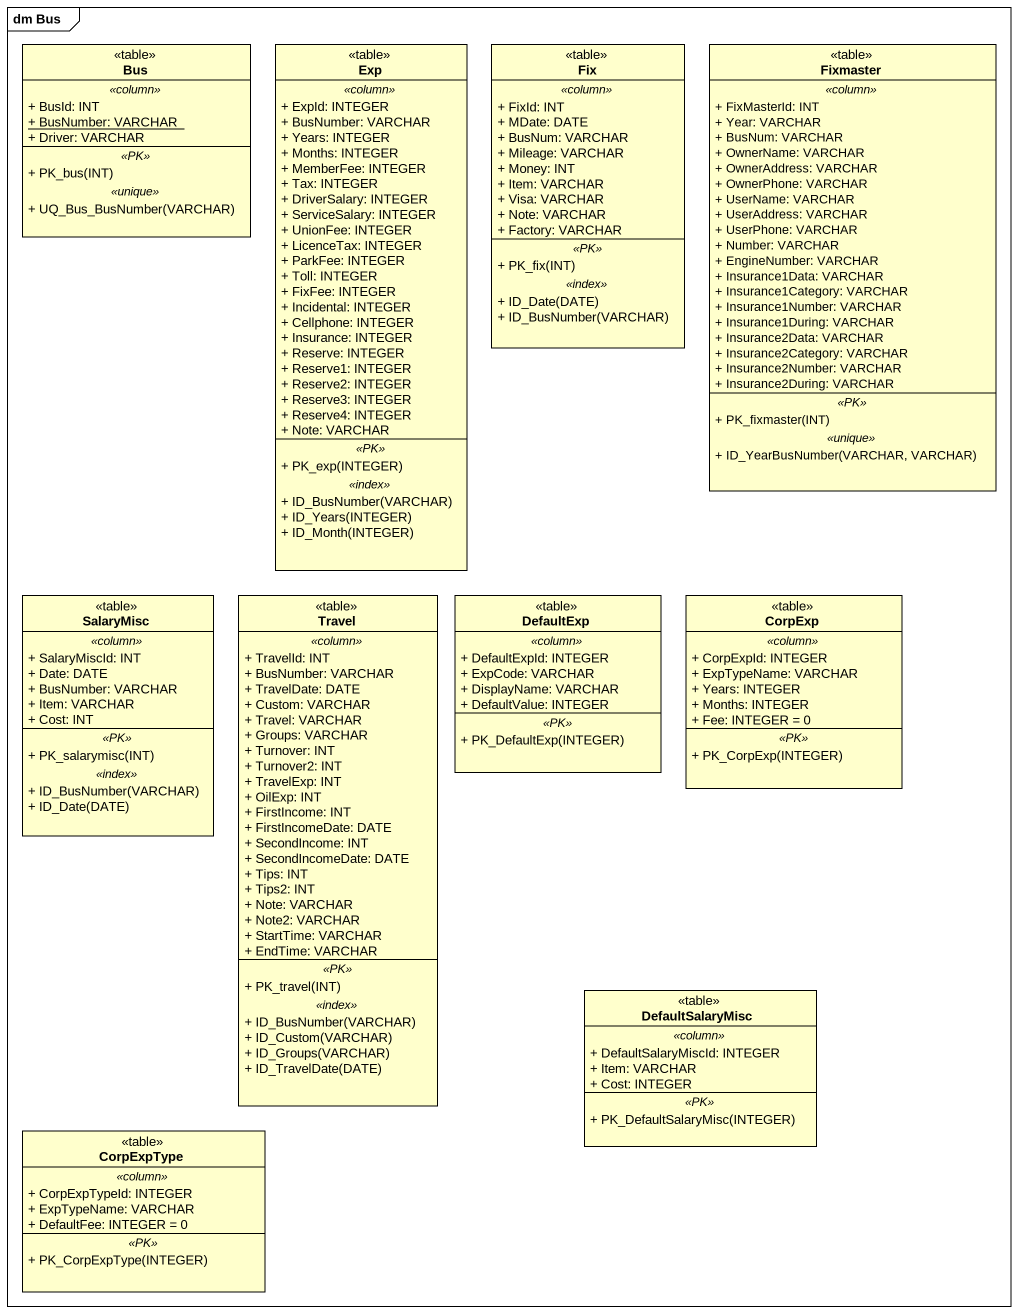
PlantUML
@startuml
mainframe dm Bus
hide circle
hide empty members
skinparam classAttributeIconSize 0
class Bus <<table>> {
  .. <<column>> ..
  + BusId: INT
  {static} + BusNumber: VARCHAR
  + Driver: VARCHAR
  .. <<PK>> ..
  + PK_bus(INT)
  .. <<unique>> ..
  + UQ_Bus_BusNumber(VARCHAR)
}
class Exp <<table>> {
  .. <<column>> ..
  + ExpId: INTEGER
  + BusNumber: VARCHAR
  + Years: INTEGER
  + Months: INTEGER
  + MemberFee: INTEGER
  + Tax: INTEGER
  + DriverSalary: INTEGER
  + ServiceSalary: INTEGER
  + UnionFee: INTEGER
  + LicenceTax: INTEGER
  + ParkFee: INTEGER
  + Toll: INTEGER
  + FixFee: INTEGER
  + Incidental: INTEGER
  + Cellphone: INTEGER
  + Insurance: INTEGER
  + Reserve: INTEGER
  + Reserve1: INTEGER
  + Reserve2: INTEGER
  + Reserve3: INTEGER
  + Reserve4: INTEGER
  + Note: VARCHAR
  .. <<PK>> ..
  + PK_exp(INTEGER)
  .. <<index>> ..
  + ID_BusNumber(VARCHAR)
  + ID_Years(INTEGER)
  + ID_Month(INTEGER)
}
class Fix <<table>> {
  .. <<column>> ..
  + FixId: INT
  + MDate: DATE
  + BusNum: VARCHAR
  + Mileage: VARCHAR
  + Money: INT
  + Item: VARCHAR
  + Visa: VARCHAR
  + Note: VARCHAR
  + Factory: VARCHAR
  .. <<PK>> ..
  + PK_fix(INT)
  .. <<index>> ..
  + ID_Date(DATE)
  + ID_BusNumber(VARCHAR)
}
class Fixmaster <<table>> {
  .. <<column>> ..
  + FixMasterId: INT
  + Year: VARCHAR
  + BusNum: VARCHAR
  + OwnerName: VARCHAR
  + OwnerAddress: VARCHAR
  + OwnerPhone: VARCHAR
  + UserName: VARCHAR
  + UserAddress: VARCHAR
  + UserPhone: VARCHAR
  + Number: VARCHAR
  + EngineNumber: VARCHAR
  + Insurance1Data: VARCHAR
  + Insurance1Category: VARCHAR
  + Insurance1Number: VARCHAR
  + Insurance1During: VARCHAR
  + Insurance2Data: VARCHAR
  + Insurance2Category: VARCHAR
  + Insurance2Number: VARCHAR
  + Insurance2During: VARCHAR
  .. <<PK>> ..
  + PK_fixmaster(INT)
  .. <<unique>> ..
  + ID_YearBusNumber(VARCHAR, VARCHAR)
}
class SalaryMisc <<table>> {
  .. <<column>> ..
  + SalaryMiscId: INT
  + Date: DATE
  + BusNumber: VARCHAR
  + Item: VARCHAR
  + Cost: INT
  .. <<PK>> ..
  + PK_salarymisc(INT)
  .. <<index>> ..
  + ID_BusNumber(VARCHAR)
  + ID_Date(DATE)
}
class Travel <<table>> {
  .. <<column>> ..
  + TravelId: INT
  + BusNumber: VARCHAR
  + TravelDate: DATE
  + Custom: VARCHAR
  + Travel: VARCHAR
  + Groups: VARCHAR
  + Turnover: INT
  + Turnover2: INT
  + TravelExp: INT
  + OilExp: INT
  + FirstIncome: INT
  + FirstIncomeDate: DATE
  + SecondIncome: INT
  + SecondIncomeDate: DATE
  + Tips: INT
  + Tips2: INT
  + Note: VARCHAR
  + Note2: VARCHAR
  + StartTime: VARCHAR
  + EndTime: VARCHAR
  .. <<PK>> ..
  + PK_travel(INT)
  .. <<index>> ..
  + ID_BusNumber(VARCHAR)
  + ID_Custom(VARCHAR)
  + ID_Groups(VARCHAR)
  + ID_TravelDate(DATE)
}
class DefaultExp <<table>> {
  .. <<column>> ..
  + DefaultExpId: INTEGER
  + ExpCode: VARCHAR
  + DisplayName: VARCHAR
  + DefaultValue: INTEGER
  .. <<PK>> ..
  + PK_DefaultExp(INTEGER)
}
class CorpExp <<table>> {
  .. <<column>> ..
  + CorpExpId: INTEGER
  + ExpTypeName: VARCHAR
  + Years: INTEGER
  + Months: INTEGER
  + Fee: INTEGER = 0
  .. <<PK>> ..
  + PK_CorpExp(INTEGER)
}
class DefaultSalaryMisc <<table>> {
  .. <<column>> ..
  + DefaultSalaryMiscId: INTEGER
  + Item: VARCHAR
  + Cost: INTEGER
  .. <<PK>> ..
  + PK_DefaultSalaryMisc(INTEGER)
}
class CorpExpType <<table>> {
  .. <<column>> ..
  + CorpExpTypeId: INTEGER
  + ExpTypeName: VARCHAR
  + DefaultFee: INTEGER = 0
  .. <<PK>> ..
  + PK_CorpExpType(INTEGER)
}
@enduml
